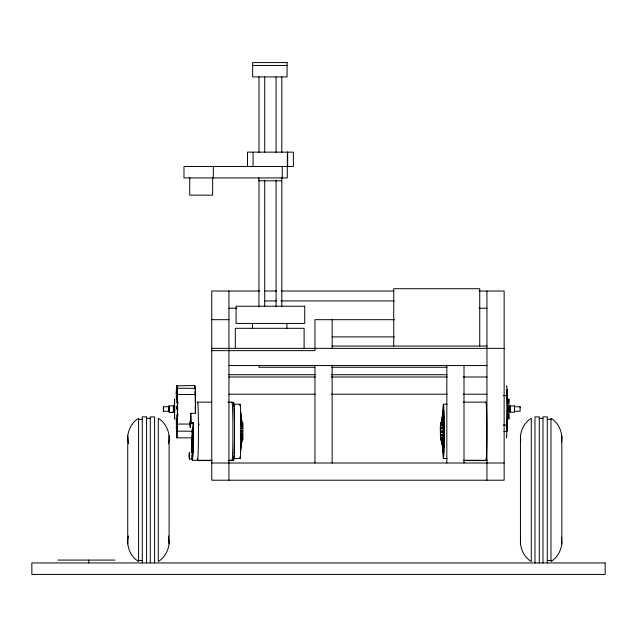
<?xml version="1.0" encoding="UTF-8"?>
<svg xmlns="http://www.w3.org/2000/svg" width="637" height="637" viewBox="0 0 637 637"><rect width="100%" height="100%" fill="white"/><g stroke="black" fill="none" stroke-linecap="round" stroke-linejoin="round"><path stroke-width="0.96" d="M195.463 405.65L195.463 413.302L190.781 413.302L190.925 423.199L193.234 423.024L190.925 423.199M441.815 432.284L441.815 430.946L443.678 430.946L444.077 432.682L441.815 432.284L444.077 432.682M443.376 453.305L443.384 446.688M443.448 416.964L443.416 409.36L441.545 422.594M510.253 409.464L510.181 405.618L510.102 406.215M510.261 408.659L510.173 412.131L514.497 412.131L514.505 405.896L510.126 406.08M176.369 427.777L176.377 426.894M177.349 391.739L177.405 389.963A17.135 0.51 -90 0 0 176.99 385.847L194.755 385.512L195.113 388.307M177.452 391.636L177.405 393.403L177.389 388.283L195.28 388.307L195.32 394.494L177.46 394.494L177.516 396.644A23.505 0.701 -90 0 1 177.532 420.141L177.436 426.272M192.334 456.371L192.525 440.47M240.77 431.368L240.77 430.023L242.235 430.421L242.235 431.759L240.372 431.759L242.235 431.759M177.436 427.156L176.943 437.842L192.414 437.842L192.7 429.72M443.678 432.284L443.655 434.975M507.004 427.626L506.59 437.842L506.455 435.812M173.463 407.592L173.36 412.418L173.304 411.789M189.316 455.463L189.372 453.91L189.42 454.906M190.208 424.019L190.264 420.754L190.304 423.892M190.304 424.346L190.248 427.602L190.152 423.852M176.425 427.284L176.282 418.565M192.963 427.546L192.86 430.182L192.812 429.776M240.436 434.768L240.722 439.777L242.227 433.829L240.364 433.829M441.799 434.323L441.783 435.549L444.005 440.979L444.021 439.753L441.799 434.323L443.663 434.323L443.965 438.853M443.161 428.812L443.169 428.382M441.465 439.602L443.161 451.673L443.193 446.481M443.607 419.011L443.671 411.032L441.68 423.653L443.671 411.072M189.42 456.227L189.38 457.318L189.324 456.339M190.208 423.581L190.264 422.466L190.304 423.47M190.304 424.783L190.248 425.89L190.208 424.465M192.024 452.445L192.167 437.484L191.769 445.796A25.799 0.772 -90 0 0 191.984 452.891M192.103 452.644L192.294 440.605L192.374 441.266M198.895 425.182L198.903 423.892M173.455 410.156C174.841 413.094 168.391 413.54 168.964 410.961M178.304 414.822L177.158 414.822L176.871 428.144L176.688 419.146M510.253 410.411L510.173 412.418L510.094 411.661M508.652 403.683L508.915 398.889L508.899 419.114L508.637 413.795M176.298 397.862L176.401 389.287L176.481 390.776A17.119 0.51 90 0 1 176.791 386.046L176.895 385.512M176.425 426.862C176.545 423.852 176.56 431.353 176.433 428.582M507.108 427.284L507.124 389.287L507.052 390.776A17.119 0.51 -90 0 0 506.733 386.046L506.534 385.847A17.135 0.51 -90 0 0 506.455 386.126M442.954 415.81L442.978 414.894L442.659 416.821M443.878 446.895L443.854 447.811L441.744 437.253L443.878 446.895L443.639 438.216M176.441 398.093L176.473 397.01L176.529 398.77M176.672 399.327L176.959 389.86L177.15 402.703L178.296 402.703M240.603 445.932L240.579 446.911L242.179 436.855L240.603 445.932L240.46 441.393M176.568 419.066L176.489 421.909L176.425 418.915M177.15 402.703L177.333 396.103L177.357 421.001L177.158 414.822M240.468 417.784L240.547 414.894L242.171 425.452L240.547 414.894M240.468 419.664L240.579 415.81M514.417 407.051L514.505 405.896M443.647 424.943L443.885 415.873L441.759 425.85L443.909 416.773M127.742 543.966L127.742 435.835C128.698 428.852 132.369 421.925 138.579 418.31L138.579 561.492C130.171 556.467 125.879 545.447 128.483 536.043M169.108 435.835L169.108 543.966C168.16 550.957 164.489 557.877 158.271 561.492L158.271 418.31C166.679 423.334 170.971 434.354 168.375 443.758M520.453 543.966L520.453 435.835C521.408 428.852 525.079 421.925 531.29 418.31L531.29 561.492C523.28 556.746 519.33 546.809 520.668 537.747M561.603 442.062C562.941 433.001 558.991 423.056 550.981 418.31L550.981 561.492C557.2 557.877 560.871 550.957 561.818 543.966L561.818 435.835M514.441 407.401L514.489 406.748L520.111 406.748L520.111 411.255L514.489 411.255L514.505 406.828M520.063 407.401L520.111 406.748M177.46 394.494L177.389 388.283M195.201 388.912L195.256 388.283M508.844 406.215C509.098 404.487 509.082 413.827 508.844 411.661M443.671 451.665L441.664 439.283L443.631 452.143L443.583 444.045M506.805 427.093L507.187 407.457L506.718 390.115M240.587 423.533L240.706 421.726L242.219 428.382L240.356 428.382M240.475 426.567L240.706 421.726M242.06 439.602L242.1 439.052L240.491 450.741M163.398 406.828L163.422 411.255L169.044 411.255L169.108 408.413L169.044 406.748L163.422 406.748L163.422 411.255M169.044 406.748L168.956 410.252M443.663 428.215L443.671 428.876L441.807 428.876L441.791 427.626L444.021 422.928L443.678 431.615M443.28 417.227L443.201 410.562L441.576 422.466M193.146 427.451L193.218 422.753M192.374 456.116L192.422 457.995L192.43 454.571L192.223 459.046L189.356 459.046L189.38 452.198L189.269 456.196M192.191 452.493L192.334 455.949M173.328 405.873L173.455 407.752M173.439 407.051L173.375 405.88L169.028 405.896L168.996 410.602M240.42 451.41L241.964 440.111M441.481 422.944L443.201 410.562M240.475 447.859L240.786 445.948M241.097 444.045L241.399 442.142M240.515 448.329L240.826 446.426M241.128 444.522L241.901 439.761M441.863 421.638L442.341 418.748M441.998 421.59L442.476 418.7M194.572 386.492L194.755 385.512L194.978 386.619M242.904 422.896L242.92 439.944M240.73 438.527L242.227 433.829M441.807 428.876L444.037 424.178M241.949 422.634L240.515 412.195M169.028 412.131L169.052 405.88M252.666 65.452L287.064 65.452M281.793 180.804L258.861 180.804L258.861 177.834M259.721 291.021L211.763 291.021L211.763 480.21L504.146 480.21L504.146 291.021L479.008 291.021M264.681 291.021L276.585 291.021M281.546 291.021L393.674 291.021M264.419 300.935L276.354 300.935M280.821 300.935L394.247 300.935M228.962 308.22L236.892 308.22M479.008 308.22L486.947 308.22M211.763 319.686L228.962 319.686M394.422 319.686L314.957 319.686L314.957 350.645L211.763 350.645M332.156 336.885L394.422 336.885M332.156 346.058L486.947 346.058M211.763 348.351L504.146 348.351M228.962 365.55L486.947 365.55M314.654 367.27L258.933 367.27L258.933 365.296M331.566 367.27L446.983 367.27M228.962 374.723L315.283 374.723M331.113 374.723L447.158 374.723M228.962 377.016L315.283 377.016M331.113 377.016L447.254 377.016M463.131 377.016L486.947 377.016M228.962 394.215L315.283 394.215M331.16 394.215L447.254 394.215M463.131 394.215L486.947 394.215M176.529 394.884L177.675 394.9M503.214 395.601L507.187 395.601M197.55 402.13L211.38 402.13M228.062 402.13L232.059 402.13M463.282 402.13L485.983 402.13M233.668 404.208L240.109 404.208M443.416 404.208L447.102 404.208M146.582 418.326L150.276 418.326M539.292 418.326L542.987 418.326M138.579 419.377L142.274 419.377M547.294 419.377L550.981 419.377M177.452 424.059L190.989 424.059M503.254 425.102L507.124 425.102M177.126 431.177L192.597 431.177L192.406 432.499L192.055 429.704M503.891 431.56L506.789 431.56M233.668 458.497L240.109 458.497M443.416 458.497L447.102 458.497M192.43 460.288L212.081 460.288M228.779 460.288L233.691 460.288M463.593 460.288L487.17 460.288M197.55 460.575L211.38 460.575M228.062 460.575L232.059 460.575M463.282 460.575L485.983 460.575M211.763 463.011L504.146 463.011M57.943 560.082L114.891 560.082M138.579 560.433L142.274 560.433M547.294 560.433L550.981 560.433M441.815 430.946L444.077 431.337M510.149 405.88L510.245 407.847M514.473 412.115L514.425 411.47M441.568 440.111L443.416 453.345M168.375 536.043L169.108 543.966M128.483 443.758L127.742 435.835M192.414 437.842L192.239 434.776M176.943 437.842L176.425 428.175M240.722 422.952L242.219 428.382M442.134 441.393L442.452 443.209M442.006 441.465L442.325 443.28M240.483 414.743L240.794 416.606M241.105 418.461L241.415 420.316M241.073 419.011L241.383 420.866M240.46 411.518L242.084 423.422L242.052 422.944M193.115 427.602L193.059 426.981M192.223 459.046L192.135 455.463M189.356 459.046L189.316 455.909M443.161 451.673L443.129 451.123M240.571 437.898L240.722 439.777M192.462 453.313L192.565 456.625A25.799 0.772 90 0 0 192.748 454.42L192.645 437.237L193.051 445.55A25.799 0.772 -90 0 1 192.836 452.716L192.836 452.716M195.033 387.352L195.137 389.271M561.603 537.747L561.818 543.966M520.453 435.835L520.668 442.062M442.954 446.911L442.922 445.932M240.46 443.28L240.579 446.911M442.978 414.894L443.034 416.821M195.384 397.098L195.233 391.229L195.463 413.302L195.392 410.276A28.952 0.868 -90 0 0 195.248 406.605M190.781 413.302L190.941 423.024M177.428 425.858C177.309 422.005 177.333 433.686 177.484 425.779M192.127 434.88L191.729 443.726L191.713 442.906A25.799 0.772 -90 0 1 191.665 438.184M443.161 433.383L443.177 434.991L443.169 433.924M443.193 413.899L443.233 416.757M443.567 446.426L443.631 452.143M195.384 397.305L195.463 404.384M192.111 432.722L192.119 434.163M192.215 431.56L192.223 433.232M176.449 392.639C176.33 387.615 176.473 397.759 176.345 392.742M176.425 427.73L176.377 428.661M190.359 423.613L190.359 424.505M189.468 455.057L189.476 455.949M176.959 406.279L176.871 409.113L176.871 406.366M173.471 408.452L173.471 409.352M547.294 562.949L547.294 416.861L542.987 416.861L542.987 562.949M539.292 562.949L539.292 416.861L534.984 416.861L534.984 562.949M486.947 291.021L486.947 480.21M479.733 346.058L479.733 288.728L393.738 288.728L393.738 346.058M464.015 365.16L464.015 463.011M446.816 365.16L446.816 463.011M332.156 319.686L332.156 348.351M332.156 365.16L332.156 463.011M314.957 365.16L314.957 463.011M304.104 348.375L304.104 328.31L235.308 328.31L235.308 348.375M287.653 152.139L287.653 166.472M287.398 152.139L287.295 177.938L183.982 177.938L183.982 166.472L293.386 166.472L293.386 152.139L247.522 152.139L247.522 166.472M286.905 323.532L286.905 328.31M282.263 166.472L282.263 177.938M281.817 76.918L281.817 152.37M281.817 177.19L281.817 306.238M276.084 76.918L276.084 152.37M276.084 180.167L276.084 306.238M264.721 76.918L264.721 152.37M264.721 180.167L264.721 306.238M258.988 76.918L258.996 152.37M258.996 180.167L258.933 306.875M253.096 152.139L253.096 166.472M252.507 323.532L252.507 328.31M228.962 291.021L228.962 480.21M213.347 166.472L213.347 177.938M212.647 177.341L212.647 195.137L189.715 195.137L189.715 177.341M154.584 562.949L154.584 416.861L150.276 416.861L150.276 562.949M146.582 562.949L146.582 416.861L142.274 416.861L142.274 562.949M88.742 560.082L88.742 562.949M233.413 403.627A28.952 0.868 -90 0 1 234.527 430.485A28.952 0.868 -90 0 1 233.468 459.532M193.234 423.024A28.952 0.868 -90 0 1 192.979 452.963A28.952 0.868 -90 0 1 192.063 457.939M191.809 452.429A28.952 0.868 -90 0 1 191.554 436.926M231.828 402.879A29.238 0.876 90 0 1 232.903 430.397A29.238 0.876 90 0 1 231.884 460.201M197.374 402.879A29.238 0.876 90 0 1 198.449 433.264A29.238 0.876 90 0 1 197.271 458.72M233.508 404.734A27.144 0.812 -90 0 1 234.026 407.003M234.113 408.779A27.144 0.812 -90 0 1 234.113 453.918M234.026 455.694A27.144 0.812 -90 0 1 233.556 458.266M239.854 405.65A27.144 0.812 -90 0 1 240.921 431.337A27.144 0.812 -90 0 1 239.854 457.063M485.752 402.879A29.238 0.876 90 0 1 486.827 430.397A29.238 0.876 90 0 1 485.808 460.201M442.739 416.264A27.144 0.812 -90 0 1 443.949 410.953A27.144 0.812 -90 0 1 443.949 451.768A27.144 0.812 -90 0 1 442.739 446.426M174.323 407.983L174.634 419.114L174.61 398.889L174.323 407.983M192.7 432.419L193.099 442.604A25.799 0.772 90 0 0 193.17 434.561L193.067 432.053L192.7 432.419M440.294 428.812L440.541 440.175L440.557 422.53L440.294 428.812M507.084 392.193C507.116 399.399 507.267 387.025 507.084 392.193M507.004 427.18L507.052 431.098L507.06 425.962L507.004 427.18M174.522 407.784L174.61 412.418L174.634 405.586L174.522 407.784M193.107 430.007L193.146 432.316L193.154 428.892L193.107 430.007M287.064 62.585L252.666 62.585L252.666 76.918L287.064 76.918L287.064 62.585M304.733 306.238L236.072 306.238L236.072 323.437L304.733 323.437L304.733 306.238M605.15 562.949L31.85 562.949L31.85 574.415L605.15 574.415L605.15 562.949"/></g></svg>
